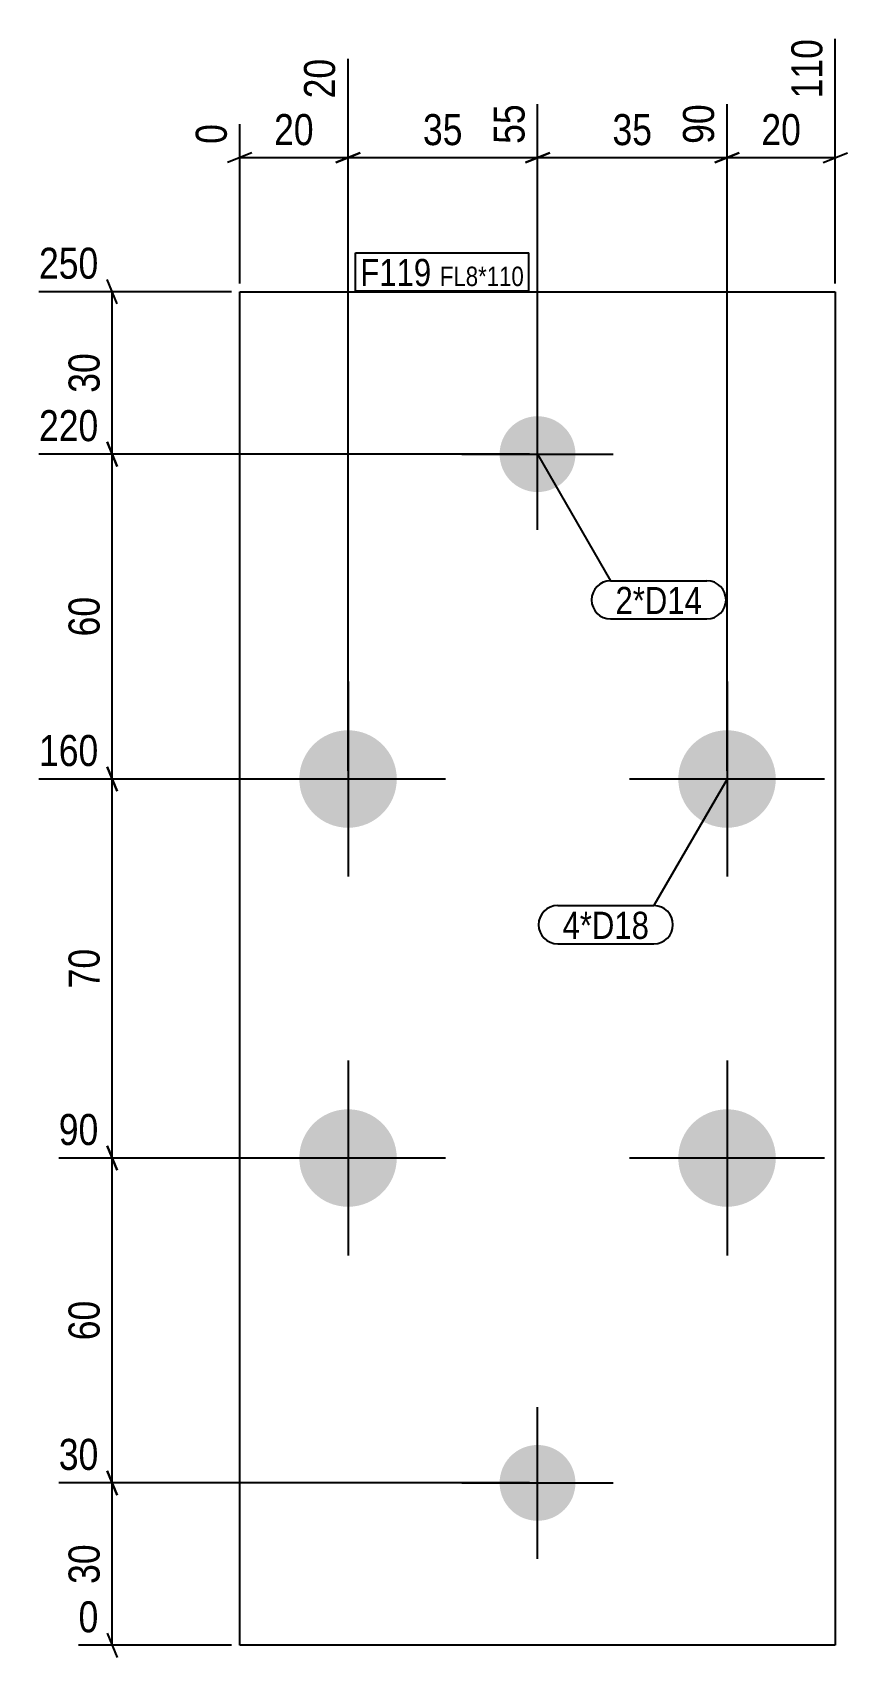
# Model space of a CAD drawing. Header units: millimetres. Extents: x 3 to 154, y 4 to 305.
import ezdxf

# ---------------------------------------------------------------- set-up
doc = ezdxf.new("R2010")
doc.units = ezdxf.units.MM
for name, color, linetype in [('MÅLSÆTNING', 7, 'Continuous'), ('STÅL', 7, 'Continuous'), ('TEKST', 7, 'Continuous')]:
    doc.layers.add(name, color=color, linetype=linetype)
doc.styles.add('Arial Narrow', font='ARIALN.TTF', dxfattribs={"height": 0.2})

msp = doc.modelspace()

# ---------------------------------------------------------------- hatches: boundary and pattern name
at = {"layer": 'STÅL', "linetype": 'Continuous'}
for points in [[(96.58, 233.75, -1), (96.58, 219.75, -1)], [(70.58, 166.75, -1), (52.58, 166.75, -1)], [(140.58, 166.75, -1), (122.58, 166.75, -1)], [(70.58, 96.75, -1), (52.58, 96.75, -1)], [(140.58, 96.75, -1), (122.58, 96.75, -1)], [(96.58, 43.75, -1), (96.58, 29.75, -1)]]:
    msp.add_hatch(color=3, dxfattribs=at).paths.add_polyline_path(points)

# ---------------------------------------------------------------- linework, layer by layer
at = {"layer": 'MÅLSÆTNING', "color": 7, "linetype": 'Continuous'}
for p, q in [((151.58, 258.25), (151.58, 303.43)), ((61.58, 168.25), (61.58, 299.77)), ((61.58, 168.25), (61.58, 299.77)), ((96.58, 228.25), (96.58, 291.37)), ((96.58, 228.25), (96.58, 291.37)), ((131.58, 168.25), (131.58, 291.37)), ((131.58, 168.25), (131.58, 291.37)), ((41.58, 258.25), (41.58, 287.71)), ((43.83, 282.41), (39.33, 280.61)), ((63.83, 282.41), (59.33, 280.61)), ((59.33, 280.61), (63.83, 282.41)), ((98.83, 282.41), (94.33, 280.61)), ((94.33, 280.61), (98.83, 282.41)), ((133.83, 282.41), (129.33, 280.61)), ((129.33, 280.61), (133.83, 282.41)), ((149.33, 280.61), (153.83, 282.41)), ((41.58, 281.51), (61.58, 281.51)), ((61.58, 281.51), (96.58, 281.51)), ((96.58, 281.51), (131.58, 281.51)), ((131.58, 281.51), (151.58, 281.51)), ((18.92, 254.5), (17.12, 259)), ((40.08, 256.75), (4.5, 256.75)), ((18.02, 226.75), (18.02, 256.75)), ((17.12, 229), (18.92, 224.5)), ((18.92, 224.5), (17.12, 229)), ((95.08, 226.75), (4.5, 226.75)), ((95.08, 226.75), (4.5, 226.75)), ((18.02, 166.75), (18.02, 226.75)), ((17.12, 169), (18.92, 164.5)), ((18.92, 164.5), (17.12, 169)), ((60.08, 166.75), (4.5, 166.75)), ((60.08, 166.75), (4.5, 166.75)), ((18.02, 96.75), (18.02, 166.75)), ((60.08, 96.75), (8.16, 96.75)), ((60.08, 96.75), (8.16, 96.75)), ((17.12, 99), (18.92, 94.5)), ((18.92, 94.5), (17.12, 99)), ((18.02, 36.75), (18.02, 96.75)), ((95.08, 36.75), (8.16, 36.75)), ((95.08, 36.75), (8.16, 36.75)), ((17.12, 39), (18.92, 34.5)), ((18.92, 34.5), (17.12, 39)), ((18.02, 6.75), (18.02, 36.75)), ((40.08, 6.75), (11.81, 6.75)), ((17.12, 9), (18.92, 4.5))]:
    msp.add_line(p, q, dxfattribs=at)
at = {"layer": 'STÅL', "color": 2, "linetype": 'Continuous'}
for p, q in [((41.58, 6.75), (41.58, 256.75)), ((41.58, 256.75), (151.58, 256.75)), ((151.58, 256.75), (151.58, 6.75)), ((151.58, 6.75), (41.58, 6.75))]:
    msp.add_line(p, q, dxfattribs=at)
at = {"layer": 'STÅL', "color": 3, "linetype": 'Continuous'}
for p, q in [((96.58, 212.75), (96.58, 240.75)), ((82.58, 226.75), (110.58, 226.75)), ((61.58, 184.75), (61.58, 148.75)), ((131.58, 184.75), (131.58, 148.75)), ((79.58, 166.75), (43.58, 166.75)), ((149.58, 166.75), (113.58, 166.75)), ((61.58, 114.75), (61.58, 78.75)), ((131.58, 114.75), (131.58, 78.75)), ((79.58, 96.75), (43.58, 96.75)), ((149.58, 96.75), (113.58, 96.75)), ((96.58, 22.75), (96.58, 50.75)), ((82.58, 36.75), (110.58, 36.75))]:
    msp.add_line(p, q, dxfattribs=at)

# ---------------------------------------------------------------- wipeouts: each hides what was drawn before it
at = {"color": 0}
for points in [[(126.97, 197.22), (126.97, 202.47), (110.98, 202.47), (110.98, 197.22)], [(117.18, 137.22), (117.18, 142.47), (101.2, 142.47), (101.2, 137.22)]]:
    msp.add_wipeout(points, dxfattribs=at).dxf.layer = 'TEKST'

# ---------------------------------------------------------------- next in the draw order: wipeouts: each hides what was drawn before it
at = {"color": 0, "linetype": 'Continuous'}
for points in [[(95.38, 292.57), (86.98, 292.57), (86.98, 282.86), (95.38, 282.86)], [(130.38, 292.57), (121.98, 292.57), (121.98, 282.86), (130.38, 282.86)], [(40.38, 288.91), (31.98, 288.91), (31.98, 282.86), (40.38, 282.86)], [(16.67, 257.95), (16.67, 266.35), (3.3, 266.35), (3.3, 257.95)], [(16.67, 167.95), (16.67, 176.35), (3.3, 176.35), (3.3, 167.95)], [(16.67, 97.95), (16.67, 106.35), (6.96, 106.35), (6.96, 97.95)], [(16.67, 37.95), (16.67, 46.35), (6.96, 46.35), (6.96, 37.95)]]:
    msp.add_wipeout(points, dxfattribs=at).dxf.layer = 'MÅLSÆTNING'
at = {"color": 0}
for points, layer in [([(56.44, 282.63), (56.44, 291.03), (46.72, 291.03), (46.72, 282.63)], 'MÅLSÆTNING'), ([(83.94, 282.63), (83.94, 291.03), (74.22, 291.03), (74.22, 282.63)], 'MÅLSÆTNING'), ([(118.94, 282.63), (118.94, 291.03), (109.22, 291.03), (109.22, 282.63)], 'MÅLSÆTNING'), ([(146.44, 282.63), (146.44, 291.03), (136.72, 291.03), (136.72, 282.63)], 'MÅLSÆTNING'), ([(16.89, 246.61), (8.49, 246.61), (8.49, 236.89), (16.89, 236.89)], 'MÅLSÆTNING'), ([(16.89, 201.61), (8.49, 201.61), (8.49, 191.89), (16.89, 191.89)], 'MÅLSÆTNING'), ([(16.89, 136.61), (8.49, 136.61), (8.49, 126.89), (16.89, 126.89)], 'MÅLSÆTNING'), ([(16.89, 71.61), (8.49, 71.61), (8.49, 61.89), (16.89, 61.89)], 'MÅLSÆTNING'), ([(16.89, 26.61), (8.49, 26.61), (8.49, 16.89), (16.89, 16.89)], 'MÅLSÆTNING'), ([(76.96, 257.8), (76.96, 263.05), (63.85, 263.05), (63.85, 257.8)], 'TEKST'), ([(94.07, 257.8), (94.07, 261.55), (78.54, 261.55), (78.54, 257.8)], 'TEKST'), ([(126.97, 197.22), (126.97, 202.47), (110.98, 202.47), (110.98, 197.22)], 'TEKST'), ([(117.18, 137.22), (117.18, 142.47), (101.2, 142.47), (101.2, 137.22)], 'TEKST')]:
    msp.add_wipeout(points, dxfattribs=at).dxf.layer = layer

# ---------------------------------------------------------------- next in the draw order: linework, layer by layer
at = {"layer": 'TEKST', "color": 7, "linetype": 'Continuous'}
for p, q in [((96.58, 226.75), (110.08, 203.37)), ((110.08, 203.37), (127.87, 203.37)), ((110.08, 196.32), (127.87, 196.32)), ((131.58, 166.75), (118.08, 143.37)), ((100.3, 143.37), (118.08, 143.37)), ((100.3, 136.32), (118.08, 136.32))]:
    msp.add_line(p, q, dxfattribs=at)
for centre, radius, start, end in [((110.08, 199.84), 3.53, 90, 270), ((127.87, 199.84), 3.52, 270, 90), ((100.3, 139.84), 3.53, 90, 270), ((118.08, 139.84), 3.52, 270, 90)]:
    msp.add_arc(centre, radius, start, end, dxfattribs=at)

# ---------------------------------------------------------------- next in the draw order: texts
at = {"layer": 'MÅLSÆTNING', "color": 3, "style": 'Arial Narrow'}
for s, p in [('20', (47.92, 283.83)), ('35', (75.42, 283.83)), ('35', (110.42, 283.83)), ('20', (137.92, 283.83))]:
    msp.add_text(s, height=5.727, dxfattribs=at).set_placement(p)
at = {"layer": 'MÅLSÆTNING', "color": 3, "linetype": 'Continuous', "style": 'Arial Narrow'}
for s, height, p in [('55', 5.727, (94.18, 284.06)), ('90', 5.727, (129.18, 284.06)), ('0', 5.73, (39.18, 284.06))]:
    msp.add_text(s, height=height, rotation=90.0002, dxfattribs=at).set_placement(p)
for s, p in [('250', (4.5, 259.15)), ('160', (4.5, 169.15)), ('90', (8.16, 99.15)), ('30', (8.16, 39.15))]:
    msp.add_text(s, height=5.727, dxfattribs=at).set_placement(p)
at = {"layer": 'MÅLSÆTNING', "color": 3, "style": 'Arial Narrow'}
for s, p in [('30', (15.69, 238.09)), ('60', (15.69, 193.09)), ('70', (15.69, 128.09)), ('60', (15.69, 63.09)), ('30', (15.69, 18.09))]:
    msp.add_text(s, height=5.727, rotation=90.0002, dxfattribs=at).set_placement(p)
at = {"layer": 'TEKST', "color": 3, "style": 'Arial Narrow'}
for s, p in [('2*D14', (110.98, 197.22)), ('4*D18', (101.2, 137.22))]:
    msp.add_text(s, height=5.011, dxfattribs=at).set_placement(p)

# ---------------------------------------------------------------- next in the draw order: wipeouts: each hides what was drawn before it
at = {"color": 0, "linetype": 'Continuous'}
for points in [[(150.38, 304.63), (141.98, 304.63), (141.98, 291.26), (150.38, 291.26)], [(60.38, 300.97), (51.98, 300.97), (51.98, 291.26), (60.38, 291.26)], [(16.67, 227.95), (16.67, 236.35), (3.3, 236.35), (3.3, 227.95)], [(16.67, 7.95), (16.67, 16.35), (10.61, 16.35), (10.61, 7.95)]]:
    msp.add_wipeout(points, dxfattribs=at).dxf.layer = 'MÅLSÆTNING'
at = {"color": 0}
for points in [[(76.96, 257.8), (76.96, 263.05), (63.85, 263.05), (63.85, 257.8)], [(94.07, 257.8), (94.07, 261.55), (78.54, 261.55), (78.54, 257.8)]]:
    msp.add_wipeout(points, dxfattribs=at).dxf.layer = 'TEKST'

# ---------------------------------------------------------------- next in the draw order: linework, layer by layer
at = {"layer": 'TEKST', "color": 7, "linetype": 'Continuous'}
for p, q in [((62.95, 263.95), (94.97, 263.95)), ((62.95, 256.9), (62.95, 263.95)), ((94.97, 256.9), (94.97, 263.95)), ((62.95, 256.9), (94.97, 256.9))]:
    msp.add_line(p, q, dxfattribs=at)

# ---------------------------------------------------------------- next in the draw order: texts
at = {"layer": 'MÅLSÆTNING', "color": 3, "linetype": 'Continuous', "style": 'Arial Narrow'}
for s, p in [('110', (149.18, 292.46)), ('20', (59.18, 292.46))]:
    msp.add_text(s, height=5.727, rotation=90.0002, dxfattribs=at).set_placement(p)
for s, height, p in [('220', 5.727, (4.5, 229.15)), ('0', 5.73, (11.81, 9.15))]:
    msp.add_text(s, height=height, dxfattribs=at).set_placement(p)
at = {"layer": 'TEKST', "color": 3, "style": 'Arial Narrow'}
for s, height, p in [('F119', 5.011, (63.85, 257.8)), ('FL8*110', 3.579, (78.54, 257.8))]:
    msp.add_text(s, height=height, dxfattribs=at).set_placement(p)

doc.saveas('drawing.dxf')
